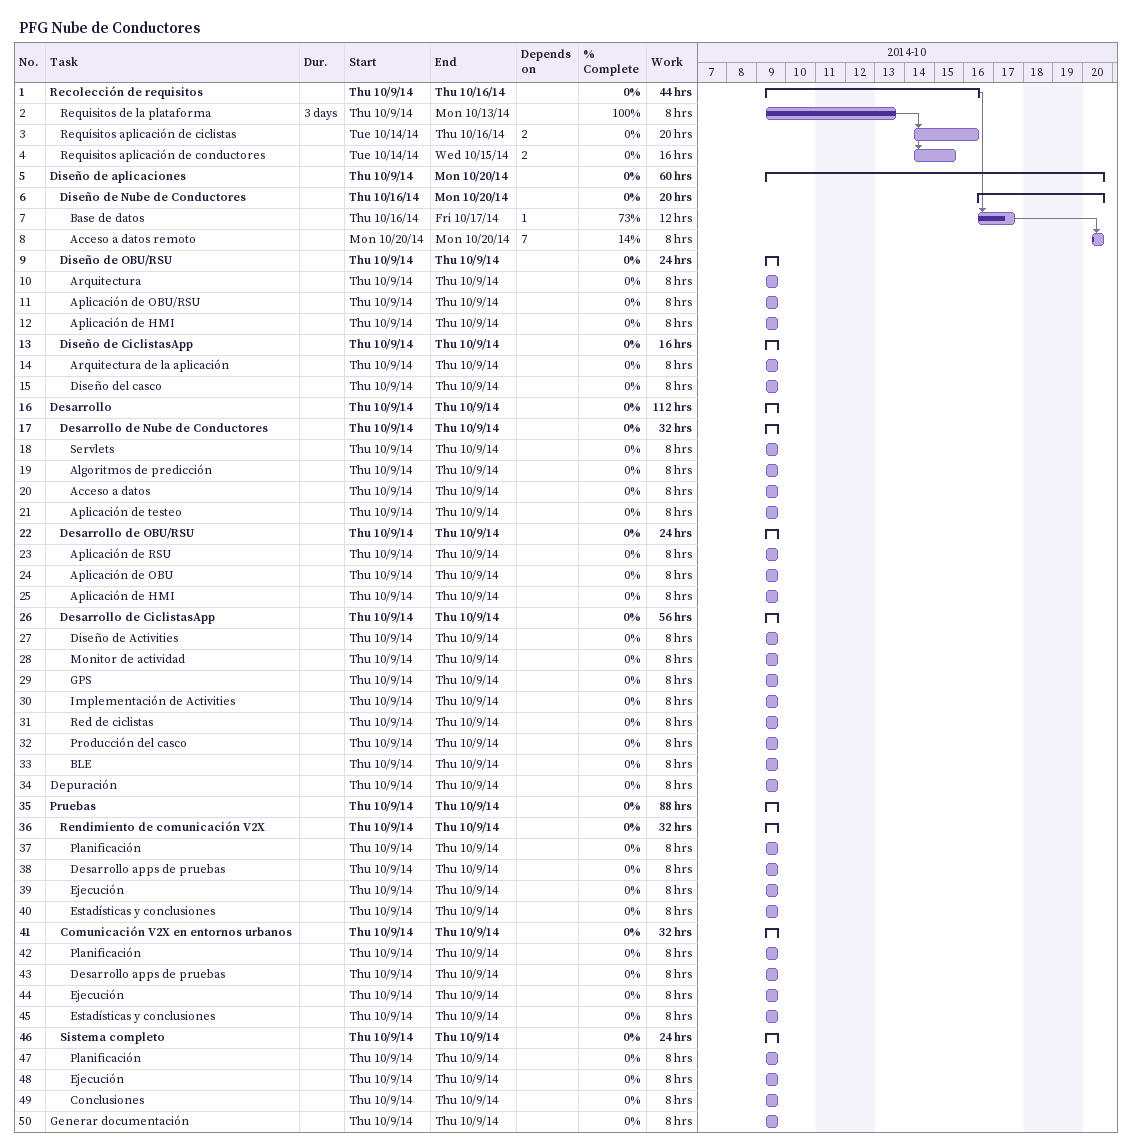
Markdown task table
PFG Nube de Conductores

| ID | Level | Task | Duration | Start | Finish | Predecessors | % complete | Work (h) |
|---|---|---|---|---|---|---|---|---|
| 1 | 1 | **Recolección de requisitos** |  | 2014-10-09 | 2014-10-16 |  | 0 | 44 |
| 2 | 2 | Requisitos de la plataforma | 3d | 2014-10-09 | 2014-10-13 |  | 100 | 8 |
| 3 | 2 | Requisitos aplicación de ciclistas |  | 2014-10-14 | 2014-10-16 | 2 | 0 | 20 |
| 4 | 2 | Requisitos aplicación de conductores |  | 2014-10-14 | 2014-10-15 | 2 | 0 | 16 |
| 5 | 1 | **Diseño de aplicaciones** |  | 2014-10-09 | 2014-10-20 |  | 0 | 60 |
| 6 | 2 | **Diseño de Nube de Conductores** |  | 2014-10-16 | 2014-10-20 |  | 0 | 20 |
| 7 | 3 | Base de datos |  | 2014-10-16 | 2014-10-17 | 1 | 73 | 12 |
| 8 | 3 | Acceso a datos remoto |  | 2014-10-20 | 2014-10-20 | 7 | 14 | 8 |
| 9 | 2 | **Diseño de OBU/RSU** |  | 2014-10-09 | 2014-10-09 |  | 0 | 24 |
| 10 | 3 | Arquitectura |  | 2014-10-09 | 2014-10-09 |  | 0 | 8 |
| 11 | 3 | Aplicación de OBU/RSU |  | 2014-10-09 | 2014-10-09 |  | 0 | 8 |
| 12 | 3 | Aplicación de HMI |  | 2014-10-09 | 2014-10-09 |  | 0 | 8 |
| 13 | 2 | **Diseño de CiclistasApp** |  | 2014-10-09 | 2014-10-09 |  | 0 | 16 |
| 14 | 3 | Arquitectura de la aplicación |  | 2014-10-09 | 2014-10-09 |  | 0 | 8 |
| 15 | 3 | Diseño del casco |  | 2014-10-09 | 2014-10-09 |  | 0 | 8 |
| 16 | 1 | **Desarrollo** |  | 2014-10-09 | 2014-10-09 |  | 0 | 112 |
| 17 | 2 | **Desarrollo de Nube de Conductores** |  | 2014-10-09 | 2014-10-09 |  | 0 | 32 |
| 18 | 3 | Servlets |  | 2014-10-09 | 2014-10-09 |  | 0 | 8 |
| 19 | 3 | Algoritmos de predicción |  | 2014-10-09 | 2014-10-09 |  | 0 | 8 |
| 20 | 3 | Acceso a datos |  | 2014-10-09 | 2014-10-09 |  | 0 | 8 |
| 21 | 3 | Aplicación de testeo |  | 2014-10-09 | 2014-10-09 |  | 0 | 8 |
| 22 | 2 | **Desarrollo de OBU/RSU** |  | 2014-10-09 | 2014-10-09 |  | 0 | 24 |
| 23 | 3 | Aplicación de RSU |  | 2014-10-09 | 2014-10-09 |  | 0 | 8 |
| 24 | 3 | Aplicación de OBU |  | 2014-10-09 | 2014-10-09 |  | 0 | 8 |
| 25 | 3 | Aplicación de HMI |  | 2014-10-09 | 2014-10-09 |  | 0 | 8 |
| 26 | 2 | **Desarrollo de CiclistasApp** |  | 2014-10-09 | 2014-10-09 |  | 0 | 56 |
| 27 | 3 | Diseño de Activities |  | 2014-10-09 | 2014-10-09 |  | 0 | 8 |
| 28 | 3 | Monitor de actividad |  | 2014-10-09 | 2014-10-09 |  | 0 | 8 |
| 29 | 3 | GPS |  | 2014-10-09 | 2014-10-09 |  | 0 | 8 |
| 30 | 3 | Implementación de Activities |  | 2014-10-09 | 2014-10-09 |  | 0 | 8 |
| 31 | 3 | Red de ciclistas |  | 2014-10-09 | 2014-10-09 |  | 0 | 8 |
| 32 | 3 | Producción del casco |  | 2014-10-09 | 2014-10-09 |  | 0 | 8 |
| 33 | 3 | BLE |  | 2014-10-09 | 2014-10-09 |  | 0 | 8 |
| 34 | 1 | Depuración |  | 2014-10-09 | 2014-10-09 |  | 0 | 8 |
| 35 | 1 | **Pruebas** |  | 2014-10-09 | 2014-10-09 |  | 0 | 88 |
| 36 | 2 | **Rendimiento de comunicación V2X** |  | 2014-10-09 | 2014-10-09 |  | 0 | 32 |
| 37 | 3 | Planificación |  | 2014-10-09 | 2014-10-09 |  | 0 | 8 |
| 38 | 3 | Desarrollo apps de pruebas |  | 2014-10-09 | 2014-10-09 |  | 0 | 8 |
| 39 | 3 | Ejecución |  | 2014-10-09 | 2014-10-09 |  | 0 | 8 |
| 40 | 3 | Estadísticas y conclusiones |  | 2014-10-09 | 2014-10-09 |  | 0 | 8 |
| 41 | 2 | **Comunicación V2X en entornos urbanos** |  | 2014-10-09 | 2014-10-09 |  | 0 | 32 |
| 42 | 3 | Planificación |  | 2014-10-09 | 2014-10-09 |  | 0 | 8 |
| 43 | 3 | Desarrollo apps de pruebas |  | 2014-10-09 | 2014-10-09 |  | 0 | 8 |
| 44 | 3 | Ejecución |  | 2014-10-09 | 2014-10-09 |  | 0 | 8 |
| 45 | 3 | Estadísticas y conclusiones |  | 2014-10-09 | 2014-10-09 |  | 0 | 8 |
| 46 | 2 | **Sistema completo** |  | 2014-10-09 | 2014-10-09 |  | 0 | 24 |
| 47 | 3 | Planificación |  | 2014-10-09 | 2014-10-09 |  | 0 | 8 |
| 48 | 3 | Ejecución |  | 2014-10-09 | 2014-10-09 |  | 0 | 8 |
| 49 | 3 | Conclusiones |  | 2014-10-09 | 2014-10-09 |  | 0 | 8 |
| 50 | 1 | Generar documentación |  | 2014-10-09 | 2014-10-09 |  | 0 | 8 |
